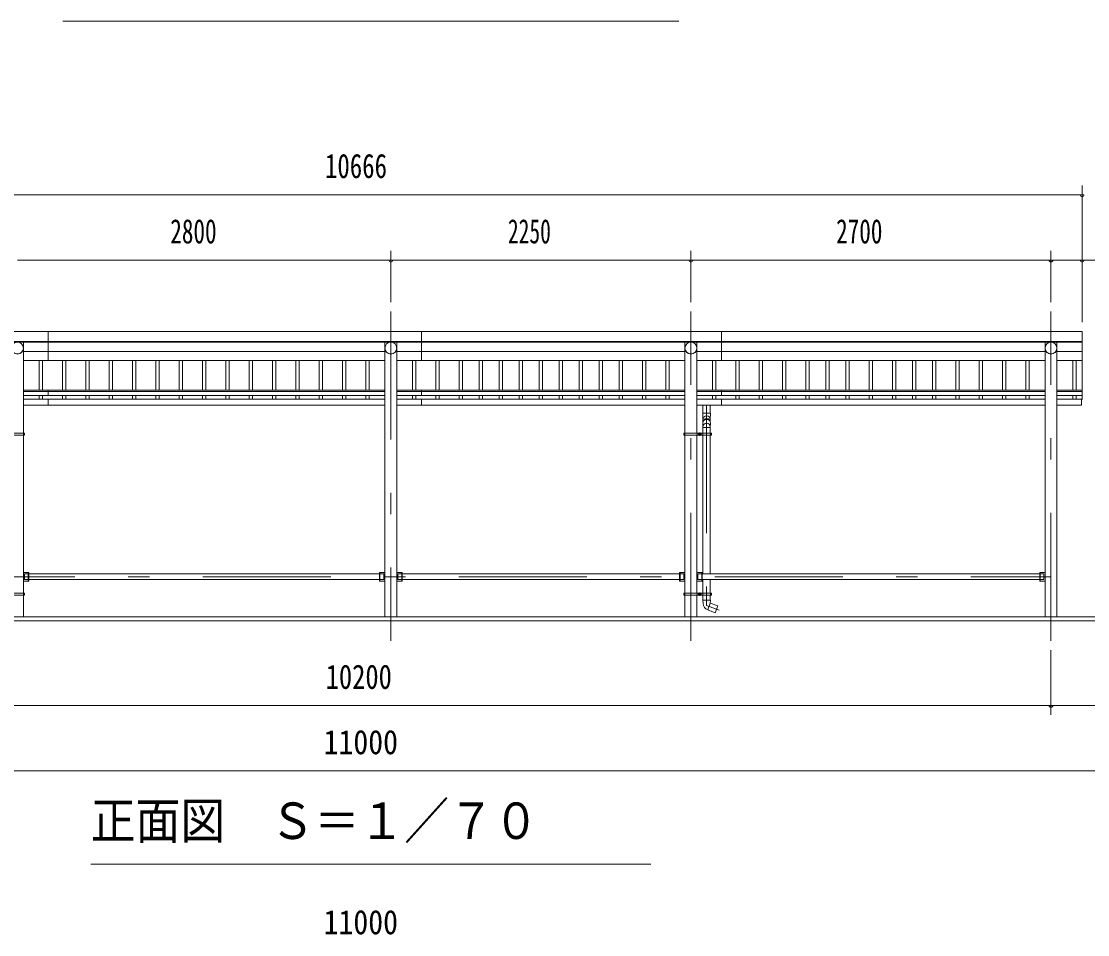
# Model space of a CAD drawing. Units: millimetres, scale not verified, with parts at other scales. Extents: x -33157 to 33170, y -14700 to 14700.
# Drawn here: x -2981 to 5015, y 774 to 7623 of the extents above; entities that cross this region are included whole.
import ezdxf
from ezdxf.enums import TextEntityAlignment as Align

# ---------------------------------------------------------------- set-up
doc = ezdxf.new("R2010")
doc.units = ezdxf.units.MM
doc.header["$LTSCALE"] = 80
doc.linetypes.add('USER3', pattern=[24, 12, -5, 2, -5])
for name, color, linetype, lineweight in [('0-2_1-07BOLD', 7, 'Continuous', 18), ('0-3_1-27CENTER', 3, 'USER3', 18), ('0-4_1-47THIN', 4, 'Continuous', 18), ('0-5_1-57DIM', 3, 'Continuous', 18)]:
    doc.layers.add(name, color=color, linetype=linetype, lineweight=lineweight)
doc.styles.add('ＭＳ ゴシック', font='')
doc.styles.get('ＭＳ ゴシック').set_extended_font_data('MS Gothic')

msp = doc.modelspace()

# ---------------------------------------------------------------- linework, layer by layer
at = {"layer": '0-2_1-07BOLD'}
for p, q in [((-2780.41, 5296.54), (-2780.41, 5078.35)), ((19.59, 5078.35), (19.59, 5296.54)), ((2269.59, 5078.35), (2269.59, 5296.54)), ((-5693.41, 5221.4), (4972.59, 5221.4)), ((4972.59, 5217.32), (-5693.41, 5217.32)), ((-2965.86, 5217.32), (-2965.86, 4535.54)), ((-254.96, 3157.54), (-254.96, 5217.32)), ((-165.86, 5217.32), (-165.86, 3157.54)), ((1995.04, 4535.54), (1995.04, 5217.32)), ((2084.14, 5217.32), (2084.14, 4535.54)), ((4695.04, 3157.54), (4695.04, 5217.32)), ((4784.14, 5217.32), (4784.14, 3157.54)), ((-254.96, 5147.84), (-2965.86, 5147.84)), ((1995.04, 5147.84), (-165.86, 5147.84)), ((4695.04, 5147.84), (2084.14, 5147.84)), ((4784.14, 5147.84), (4972.59, 5147.84)), ((-2965.86, 5078.35), (-254.96, 5078.35)), ((-165.86, 5078.35), (1995.04, 5078.35)), ((2084.14, 5078.35), (4695.04, 5078.35)), ((4972.59, 5078.35), (4784.14, 5078.35)), ((-254.96, 4856.73), (-2965.86, 4856.73)), ((-2965.86, 4846.3), (-254.96, 4846.3)), ((-254.96, 4816.69), (-2965.86, 4816.69)), ((-2780.41, 4856.73), (-2780.41, 4816.69)), ((1995.04, 4856.73), (-165.86, 4856.73)), ((-165.86, 4846.3), (1995.04, 4846.3)), ((1995.04, 4816.69), (-165.86, 4816.69)), ((19.59, 4816.69), (19.59, 4856.73)), ((4695.04, 4856.73), (2084.14, 4856.73)), ((2084.14, 4846.3), (4695.04, 4846.3)), ((4695.04, 4816.69), (2084.14, 4816.69)), ((2269.59, 4816.69), (2269.59, 4856.73)), ((4972.59, 4856.73), (4784.14, 4856.73)), ((4784.14, 4846.3), (4972.59, 4846.3)), ((4972.59, 4816.69), (4784.14, 4816.69)), ((-2965.86, 4790.36), (-254.96, 4790.36)), ((-254.96, 4745.36), (-2965.86, 4745.36)), ((-2780.41, 4790.36), (-2780.41, 4745.36)), ((-165.86, 4790.36), (1995.04, 4790.36)), ((1995.04, 4745.36), (-165.86, 4745.36)), ((19.59, 4745.36), (19.59, 4790.36)), ((2084.14, 4790.36), (4695.04, 4790.36)), ((4695.04, 4745.36), (2084.14, 4745.36)), ((2130.1, 4745.36), (2130.1, 4685.74)), ((2185.1, 4685.74), (2185.1, 4745.36)), ((2269.59, 4745.36), (2269.59, 4790.36)), ((4784.14, 4790.36), (4967.59, 4790.36)), ((2130.1, 4576.09), (2185.1, 4576.09)), ((-2965.87, 4519.54), (-2965.87, 3335.54)), ((-2965.86, 3386.14), (-2965.86, 4517.54)), ((-2964.27, 4535.54), (-2964.27, 4519.54)), ((-2958.17, 4527.54), (-2964.27, 4527.54)), ((1993.45, 4527.54), (1987.35, 4527.54)), ((1993.45, 4519.54), (1993.45, 4535.54)), ((1995.04, 3386.14), (1995.04, 4517.54)), ((1995.05, 4519.54), (1995.05, 3335.54)), ((2084.14, 3386.14), (2084.14, 4517.54)), ((2084.15, 4519.54), (2084.15, 3335.54)), ((2085.75, 4535.54), (2085.75, 4519.54)), ((2128.5, 4535.54), (2128.5, 4519.54)), ((2130.1, 4519.54), (2130.1, 3478.89)), ((2185.1, 3478.89), (2185.1, 4519.54)), ((2186.7, 4519.54), (2186.7, 4535.54)), ((2192.8, 4527.54), (2186.7, 4527.54)), ((-2957.91, 3478.89), (-2957.91, 3436.19)), ((-2929.07, 3424.54), (-2929.07, 3490.54)), ((-2929.06, 3490.54), (-2929.06, 3424.54)), ((-2925.87, 3424.54), (-2925.87, 3490.54)), ((-2925.86, 3478.89), (-294.96, 3478.89)), ((-291.76, 3424.54), (-291.76, 3490.54)), ((-125.86, 3490.54), (-165.86, 3490.54)), ((-129.06, 3424.54), (-129.06, 3490.54)), ((-125.86, 3490.54), (-125.86, 3424.54)), ((-125.86, 3478.89), (1955.04, 3478.89)), ((1955.05, 3424.54), (1955.05, 3490.54)), ((1958.24, 3490.54), (1958.24, 3424.54)), ((1958.24, 3478.89), (1987.1, 3478.89)), ((1958.25, 3424.54), (1958.25, 3490.54)), ((1987.09, 3478.89), (1987.09, 3436.19)), ((1987.1, 3478.89), (1987.1, 3436.19)), ((2084.14, 3490.54), (2124.15, 3490.54)), ((2092.1, 3436.19), (2092.1, 3478.89)), ((2120.94, 3424.54), (2120.94, 3490.54)), ((2120.95, 3490.54), (2120.95, 3424.54)), ((2124.14, 3490.54), (2124.14, 3424.54)), ((2124.14, 3478.89), (4655.04, 3478.89)), ((2124.15, 3490.54), (2124.15, 3424.54)), ((4658.24, 3424.54), (4658.24, 3490.54)), ((-2965.86, 3335.54), (-2965.86, 3370.14)), ((-2929.06, 3436.19), (-2957.92, 3436.19)), ((-294.96, 3436.19), (-2925.86, 3436.19)), ((-262.91, 3436.19), (-291.76, 3436.19)), ((-125.86, 3424.54), (-165.86, 3424.54)), ((1955.04, 3436.19), (-125.86, 3436.19)), ((1987.1, 3436.19), (1958.24, 3436.19)), ((1995.04, 3335.54), (1995.04, 3370.14)), ((2124.15, 3424.54), (2084.14, 3424.54)), ((2084.14, 3335.54), (2084.14, 3370.14)), ((4655.04, 3436.19), (2124.14, 3436.19)), ((2130.1, 3436.19), (2130.1, 3335.54)), ((2185.1, 3335.54), (2185.1, 3436.19)), ((-2965.87, 3319.54), (-2965.87, 3157.54)), ((-2965.86, 3157.54), (-2965.86, 3319.54)), ((-2964.27, 3319.54), (-2964.27, 3335.54)), ((-2964.27, 3327.54), (-2958.17, 3327.54)), ((1987.35, 3327.54), (1993.45, 3327.54)), ((1993.45, 3319.54), (1993.45, 3335.54)), ((1995.04, 3319.54), (1995.04, 3157.54)), ((1995.05, 3157.54), (1995.05, 3319.54)), ((2084.14, 3319.54), (2084.14, 3157.54)), ((2084.15, 3157.54), (2084.15, 3319.54)), ((2085.75, 3335.54), (2085.75, 3319.54)), ((2128.5, 3335.54), (2128.5, 3319.54)), ((2128.6, 3282.63), (2186.6, 3282.63)), ((2128.6, 3282.63), (2130.36, 3256.84)), ((2130.1, 3319.54), (2130.1, 3282.63)), ((2185.1, 3282.63), (2185.1, 3319.54)), ((2186.7, 3319.54), (2186.7, 3335.54)), ((2186.7, 3327.54), (2192.8, 3327.54)), ((-6010.41, 3127.54), (5289.59, 3127.54))]:
    msp.add_line(p, q, dxfattribs=at)
for points in [[(-5693.41, 4787.78), (-5693.41, 5296.54), (4972.59, 5296.54)], [(4972.59, 5296.54), (4972.59, 4787.78), (4967.59, 4787.78)], [(4967.59, 4790.36), (4967.59, 4745.36), (4784.14, 4745.36)], [(2128.1, 4685.74), (2130.1, 4636.07), (2130.1, 4617.97)], [(2185.1, 4617.98), (2185.1, 4636.07), (2187.1, 4685.74), (2128.1, 4685.74)], [(2128.11, 4609), (2130.1, 4583.03), (2130.1, 4535.54)], [(2185.1, 4535.54), (2185.1, 4583.03), (2187.1, 4608.87)], [(-2965.87, 3424.54), (-2925.86, 3424.54), (-2925.86, 3490.54), (-2965.87, 3490.54)], [(-2957.92, 3436.19), (-2957.92, 3478.89), (-2929.06, 3478.89)], [(-254.96, 3490.54), (-294.96, 3490.54), (-294.96, 3424.54), (-254.96, 3424.54)], [(-291.76, 3478.89), (-262.91, 3478.89), (-262.91, 3436.19)], [(-129.06, 3436.19), (-157.91, 3436.19), (-157.91, 3478.89), (-129.06, 3478.89)], [(1995.05, 3424.54), (1955.04, 3424.54), (1955.04, 3490.54), (1995.05, 3490.54)], [(2120.95, 3436.19), (2092.09, 3436.19), (2092.09, 3478.89), (2120.95, 3478.89)], [(4695.04, 3490.54), (4655.04, 3490.54), (4655.04, 3424.54), (4695.04, 3424.54)], [(4658.24, 3478.89), (4687.09, 3478.89), (4687.09, 3436.19), (4658.24, 3436.19)], [(2186.6, 3282.63), (2185.1, 3260.63), (2166.29, 3208.95)], [(2166.57, 3208.85), (2222.67, 3188.43), (2241.48, 3240.11), (2185.1, 3260.63)], [(5139.59, 3157.54), (-5860.41, 3157.54), (-5860.41, 3127.54)]]:
    msp.add_lwpolyline(points, dxfattribs=at)
for points in [[(-2958.17, 4519.54), (-3163.62, 4519.54), (-3163.62, 4535.54), (-2958.17, 4535.54)], [(2192.8, 4535.54), (1987.35, 4535.54), (1987.35, 4519.54), (2192.8, 4519.54)], [(2102.13, 4524.65), (2102.13, 4530.42), (2107.13, 4533.31), (2112.13, 4530.42), (2112.13, 4524.65), (2107.13, 4521.77)], [(-3163.62, 3335.54), (-3163.62, 3319.54), (-2958.17, 3319.54), (-2958.17, 3335.54)], [(1987.35, 3335.54), (1987.35, 3319.54), (2192.8, 3319.54), (2192.8, 3335.54)], [(2102.13, 3324.65), (2102.13, 3330.43), (2107.13, 3333.31), (2112.13, 3330.43), (2112.13, 3324.65), (2107.13, 3321.77)]]:
    msp.add_lwpolyline(points, close=True, dxfattribs=at)
for centre, radius in [((-3010.41, 5172.78), 44.55), ((-210.41, 5172.78), 44.55), ((2039.59, 5172.78), 44.55), ((4739.59, 5172.78), 44.55), ((2107.13, 4527.54), 6.25), ((2107.13, 4527.54), 4.9), ((2107.13, 3327.54), 6.25), ((2107.13, 3327.54), 4.9)]:
    msp.add_circle(centre, radius, dxfattribs=at)
for centre, radius, start, end in [((-3010.41, 5172.09), 44.55, 180, 0), ((-210.41, 5172.09), 44.55, 180, 0), ((2039.59, 5172.09), 44.55, 180, 0), ((4739.59, 5172.09), 44.55, 180, 0), ((2157.6, 4636.37), 27.55, 3.55867, 176.44133), ((2157.6, 4615.67), 27.55, 3.55867, 176.44133), ((2157.6, 4607.16), 29.55, 3.56303, 176.43697), ((2157.6, 4582.05), 27.55, 3.55867, 176.44133), ((2185.23, 3260.59), 55, 183.90576, 250.16731)]:
    msp.add_arc(centre, radius, start, end, dxfattribs=at)
at = {"layer": '0-3_1-27CENTER'}
for p, q in [((-210.41, 5447.54), (-210.41, 2977.54)), ((2039.59, 2977.54), (2039.59, 5447.54)), ((4739.59, 2977.54), (4739.59, 5447.54)), ((2157.6, 4745.36), (2157.6, 3241.38)), ((2119.63, 4527.54), (2094.63, 4527.54)), ((2107.13, 4540.04), (2107.13, 4515.04)), ((-5460.41, 3457.54), (4739.59, 3457.54)), ((2094.63, 3327.54), (2119.63, 3327.54)), ((2107.13, 3315.04), (2107.13, 3340.04)), ((2157.59, 3241.38), (2250.86, 3207.43))]:
    msp.add_line(p, q, dxfattribs=at)
at = {"layer": '0-4_1-47THIN'}
for p, q in [((-2847.91, 4856.73), (-2847.91, 5078.35)), ((-2822.91, 5078.35), (-2822.91, 4856.73)), ((-2672.91, 5078.35), (-2672.91, 4856.73)), ((-2647.91, 4856.73), (-2647.91, 5078.35)), ((-2497.91, 4856.73), (-2497.91, 5078.35)), ((-2472.91, 5078.35), (-2472.91, 4856.73)), ((-2322.91, 5078.35), (-2322.91, 4856.73)), ((-2297.91, 4856.73), (-2297.91, 5078.35)), ((-2147.91, 4856.73), (-2147.91, 5078.35)), ((-2122.91, 5078.35), (-2122.91, 4856.73)), ((-1972.91, 5078.35), (-1972.91, 4856.73)), ((-1947.91, 4856.73), (-1947.91, 5078.35)), ((-1797.91, 4856.73), (-1797.91, 5078.35)), ((-1772.91, 5078.35), (-1772.91, 4856.73)), ((-1622.91, 5078.35), (-1622.91, 4856.73)), ((-1597.91, 4856.73), (-1597.91, 5078.35)), ((-1447.91, 4856.73), (-1447.91, 5078.35)), ((-1422.91, 5078.35), (-1422.91, 4856.73)), ((-1272.91, 5078.35), (-1272.91, 4856.73)), ((-1247.91, 4856.73), (-1247.91, 5078.35)), ((-1097.91, 4856.73), (-1097.91, 5078.35)), ((-1072.91, 5078.35), (-1072.91, 4856.73)), ((-922.91, 5078.35), (-922.91, 4856.73)), ((-897.91, 4856.73), (-897.91, 5078.35)), ((-747.91, 4856.73), (-747.91, 5078.35)), ((-722.91, 5078.35), (-722.91, 4856.73)), ((-572.91, 5078.35), (-572.91, 4856.73)), ((-547.91, 4856.73), (-547.91, 5078.35)), ((-397.91, 4856.73), (-397.91, 5078.35)), ((-372.91, 5078.35), (-372.91, 4856.73)), ((-47.91, 5078.35), (-47.91, 4856.73)), ((-22.91, 4856.73), (-22.91, 5078.35)), ((127.09, 4856.73), (127.09, 5078.35)), ((152.09, 5078.35), (152.09, 4856.73)), ((302.09, 5078.35), (302.09, 4856.73)), ((327.09, 4856.73), (327.09, 5078.35)), ((452.09, 4856.73), (452.09, 5078.35)), ((477.09, 5078.35), (477.09, 4856.73)), ((602.09, 5078.35), (602.09, 4856.73)), ((627.09, 4856.73), (627.09, 5078.35)), ((752.09, 4856.73), (752.09, 5078.35)), ((777.09, 5078.35), (777.09, 4856.73)), ((902.09, 5078.35), (902.09, 4856.73)), ((927.09, 4856.73), (927.09, 5078.35)), ((1052.09, 4856.73), (1052.09, 5078.35)), ((1077.09, 5078.35), (1077.09, 4856.73)), ((1202.09, 5078.35), (1202.09, 4856.73)), ((1227.09, 4856.73), (1227.09, 5078.35)), ((1352.09, 4856.73), (1352.09, 5078.35)), ((1377.09, 5078.35), (1377.09, 4856.73)), ((1502.09, 5078.35), (1502.09, 4856.73)), ((1527.09, 4856.73), (1527.09, 5078.35)), ((1677.09, 4856.73), (1677.09, 5078.35)), ((1702.09, 5078.35), (1702.09, 4856.73)), ((1852.09, 5078.35), (1852.09, 4856.73)), ((1877.09, 4856.73), (1877.09, 5078.35)), ((2202.09, 4856.73), (2202.09, 5078.35)), ((2227.09, 5078.35), (2227.09, 4856.73)), ((2377.09, 5078.35), (2377.09, 4856.73)), ((2402.09, 4856.73), (2402.09, 5078.35)), ((2552.09, 4856.73), (2552.09, 5078.35)), ((2577.09, 5078.35), (2577.09, 4856.73)), ((2727.09, 5078.35), (2727.09, 4856.73)), ((2752.09, 4856.73), (2752.09, 5078.35)), ((2902.09, 4856.73), (2902.09, 5078.35)), ((2927.09, 5078.35), (2927.09, 4856.73)), ((3052.09, 5078.35), (3052.09, 4856.73)), ((3077.09, 4856.73), (3077.09, 5078.35)), ((3202.09, 4856.73), (3202.09, 5078.35)), ((3227.09, 5078.35), (3227.09, 4856.73)), ((3377.09, 5078.35), (3377.09, 4856.73)), ((3402.09, 4856.73), (3402.09, 5078.35)), ((3552.09, 4856.73), (3552.09, 5078.35)), ((3577.09, 5078.35), (3577.09, 4856.73)), ((3702.09, 5078.35), (3702.09, 4856.73)), ((3727.09, 4856.73), (3727.09, 5078.35)), ((3852.09, 4856.73), (3852.09, 5078.35)), ((3877.09, 5078.35), (3877.09, 4856.73)), ((4027.09, 5078.35), (4027.09, 4856.73)), ((4052.09, 4856.73), (4052.09, 5078.35)), ((4202.09, 4856.73), (4202.09, 5078.35)), ((4227.09, 5078.35), (4227.09, 4856.73)), ((4377.09, 5078.35), (4377.09, 4856.73)), ((4402.09, 4856.73), (4402.09, 5078.35)), ((4552.09, 4856.73), (4552.09, 5078.35)), ((4577.09, 5078.35), (4577.09, 4856.73)), ((4902.09, 5078.35), (4902.09, 4856.73)), ((4927.09, 4856.73), (4927.09, 5078.35)), ((-2847.91, 4790.36), (-2847.91, 4816.69)), ((-2822.91, 4816.69), (-2822.91, 4790.36)), ((-2672.91, 4816.69), (-2672.91, 4790.36)), ((-2647.91, 4790.36), (-2647.91, 4816.69)), ((-2497.91, 4790.36), (-2497.91, 4816.69)), ((-2472.91, 4816.69), (-2472.91, 4790.36)), ((-2322.91, 4816.69), (-2322.91, 4790.36)), ((-2297.91, 4790.36), (-2297.91, 4816.69)), ((-2147.91, 4790.36), (-2147.91, 4816.69)), ((-2122.91, 4816.69), (-2122.91, 4790.36)), ((-1972.91, 4816.69), (-1972.91, 4790.36)), ((-1947.91, 4790.36), (-1947.91, 4816.69)), ((-1797.91, 4790.36), (-1797.91, 4816.69)), ((-1772.91, 4816.69), (-1772.91, 4790.36)), ((-1622.91, 4816.69), (-1622.91, 4790.36)), ((-1597.91, 4790.36), (-1597.91, 4816.69)), ((-1447.91, 4790.36), (-1447.91, 4816.69)), ((-1422.91, 4816.69), (-1422.91, 4790.36)), ((-1272.91, 4816.69), (-1272.91, 4790.36)), ((-1247.91, 4790.36), (-1247.91, 4816.69)), ((-1097.91, 4790.36), (-1097.91, 4816.69)), ((-1072.91, 4816.69), (-1072.91, 4790.36)), ((-922.91, 4816.69), (-922.91, 4790.36)), ((-897.91, 4790.36), (-897.91, 4816.69)), ((-747.91, 4790.36), (-747.91, 4816.69)), ((-722.91, 4816.69), (-722.91, 4790.36)), ((-572.91, 4816.69), (-572.91, 4790.36)), ((-547.91, 4790.36), (-547.91, 4816.69)), ((-397.91, 4790.36), (-397.91, 4816.69)), ((-372.91, 4816.69), (-372.91, 4790.36)), ((-47.91, 4816.69), (-47.91, 4790.36)), ((-22.91, 4790.36), (-22.91, 4816.69)), ((127.09, 4790.36), (127.09, 4816.69)), ((152.09, 4816.69), (152.09, 4790.36)), ((302.09, 4816.69), (302.09, 4790.36)), ((327.09, 4790.36), (327.09, 4816.69)), ((452.09, 4790.36), (452.09, 4816.69)), ((477.09, 4816.69), (477.09, 4790.36)), ((602.09, 4816.69), (602.09, 4790.36)), ((627.09, 4790.36), (627.09, 4816.69)), ((752.09, 4790.36), (752.09, 4816.69)), ((777.09, 4816.69), (777.09, 4790.36)), ((902.09, 4816.69), (902.09, 4790.36)), ((927.09, 4790.36), (927.09, 4816.69)), ((1052.09, 4790.36), (1052.09, 4816.69)), ((1077.09, 4816.69), (1077.09, 4790.36)), ((1202.09, 4816.69), (1202.09, 4790.36)), ((1227.09, 4790.36), (1227.09, 4816.69)), ((1352.09, 4790.36), (1352.09, 4816.69)), ((1377.09, 4816.69), (1377.09, 4790.36)), ((1502.09, 4816.69), (1502.09, 4790.36)), ((1527.09, 4790.36), (1527.09, 4816.69)), ((1677.09, 4790.36), (1677.09, 4816.69)), ((1702.09, 4816.69), (1702.09, 4790.36)), ((1852.09, 4816.69), (1852.09, 4790.36)), ((1877.09, 4790.36), (1877.09, 4816.69)), ((2202.09, 4790.36), (2202.09, 4816.69)), ((2227.09, 4816.69), (2227.09, 4790.36)), ((2377.09, 4816.69), (2377.09, 4790.36)), ((2402.09, 4790.36), (2402.09, 4816.69)), ((2552.09, 4790.36), (2552.09, 4816.69)), ((2577.09, 4816.69), (2577.09, 4790.36)), ((2727.09, 4816.69), (2727.09, 4790.36)), ((2752.09, 4790.36), (2752.09, 4816.69)), ((2902.09, 4790.36), (2902.09, 4816.69)), ((2927.09, 4816.69), (2927.09, 4790.36)), ((3052.09, 4816.69), (3052.09, 4790.36)), ((3077.09, 4790.36), (3077.09, 4816.69)), ((3202.09, 4790.36), (3202.09, 4816.69)), ((3227.09, 4816.69), (3227.09, 4790.36)), ((3377.09, 4816.69), (3377.09, 4790.36)), ((3402.09, 4790.36), (3402.09, 4816.69)), ((3552.09, 4790.36), (3552.09, 4816.69)), ((3577.09, 4816.69), (3577.09, 4790.36)), ((3702.09, 4816.69), (3702.09, 4790.36)), ((3727.09, 4790.36), (3727.09, 4816.69)), ((3852.09, 4790.36), (3852.09, 4816.69)), ((3877.09, 4816.69), (3877.09, 4790.36)), ((4027.09, 4816.69), (4027.09, 4790.36)), ((4052.09, 4790.36), (4052.09, 4816.69)), ((4202.09, 4790.36), (4202.09, 4816.69)), ((4227.09, 4816.69), (4227.09, 4790.36)), ((4377.09, 4816.69), (4377.09, 4790.36)), ((4402.09, 4790.36), (4402.09, 4816.69)), ((4552.09, 4790.36), (4552.09, 4816.69)), ((4577.09, 4816.69), (4577.09, 4790.36)), ((4902.09, 4816.69), (4902.09, 4790.36)), ((4927.09, 4790.36), (4927.09, 4816.69))]:
    msp.add_line(p, q, dxfattribs=at)
at = {"layer": '0-5_1-57DIM'}
for p, q in [((-2670.41, 7622.54), (1949.59, 7622.54)), ((-5693.41, 6322.54), (4972.59, 6322.54)), ((4986.59, 6322.54), (4958.59, 6322.54)), ((4972.59, 5366.54), (4972.59, 6392.54)), ((-210.41, 5902.54), (-210.41, 5517.54)), ((2039.59, 5517.54), (2039.59, 5902.54)), ((4739.59, 5517.54), (4739.59, 5902.54)), ((-3010.41, 5832.54), (-210.41, 5832.54)), ((-196.41, 5832.54), (-224.41, 5832.54)), ((-210.41, 5832.54), (2039.59, 5832.54)), ((2053.59, 5832.54), (2025.59, 5832.54)), ((2039.59, 5832.54), (4739.59, 5832.54)), ((4753.59, 5832.54), (4725.59, 5832.54)), ((4739.59, 5832.54), (4972.59, 5832.54)), ((4986.59, 5832.54), (4958.59, 5832.54)), ((4972.59, 5832.54), (5522.09, 5832.54)), ((4739.59, 2422.54), (4739.59, 2907.54)), ((-5460.41, 2492.54), (4739.59, 2492.54)), ((4753.59, 2492.54), (4725.59, 2492.54)), ((4739.59, 2492.54), (5139.59, 2492.54)), ((-5860.41, 2002.54), (5139.59, 2002.54)), ((1739.59, 1302.54), (-2460.41, 1302.54))]:
    msp.add_line(p, q, dxfattribs=at)
for centre in [(4972.59, 6322.54), (-210.41, 5832.54), (2039.59, 5832.54), (4739.59, 5832.54), (4972.59, 5832.54), (4739.59, 2492.54)]:
    msp.add_arc(centre, 14, 180, 0, dxfattribs=at)

# ---------------------------------------------------------------- texts
at = {"layer": '0-5_1-57DIM', "color": 7, "style": 'ＭＳ ゴシック'}
for s, height, width, p in [('10666', 182.3, 0.75, (-704.29, 6392.54)), ('2800', 182.3, 0.7, (-1864.19, 5902.54)), ('2250', 182.3, 0.65, (667.23, 5902.54)), ('2700', 182.3, 0.7, (3128.35, 5902.54)), ('10200', 182.3, 0.8, (-698.84, 2562.54)), ('11000', 182.3, 0.9, (-714.67, 2072.54)), ('正面図\u3000Ｓ＝１／７０', 273.5, 0.9, (-2460.41, 1409.85)), ('11000', 182.3, 0.9, (-714.67, 722.54))]:
    msp.add_text(s, height=height, dxfattribs=dict(at, width=width)).set_placement(p, align=Align.BOTTOM_LEFT)

doc.saveas('drawing.dxf')
